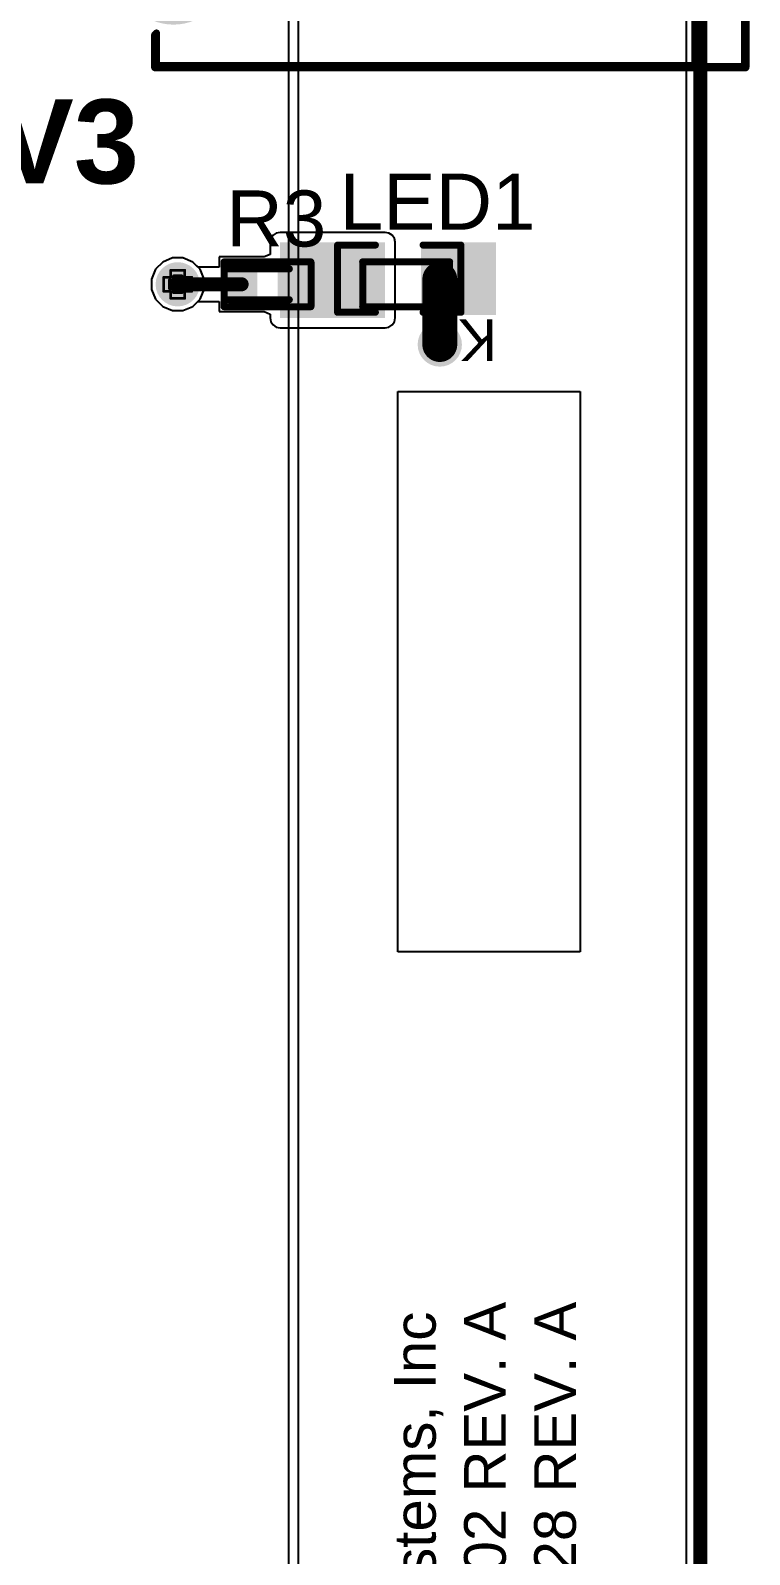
# Model space of a CAD drawing. Header units: inches. Extents: x -0.1 to 17.9, y -0.8 to 4.8.
# Drawn here: x 3.372 to 3.885, y 1.113 to 2.201 of the extents above; entities that cross this region are included whole.
import ezdxf

# ---------------------------------------------------------------- set-up
doc = ezdxf.new("R2010")
doc.units = ezdxf.units.IN
doc.header["$MEASUREMENT"] = 0
for name, color, linetype in [('Board Outline', 216, 'Continuous'), ('Bottom Layer 1', 5, 'Continuous'), ('Bottom Solder', 6, 'Continuous'), ('Drill Drawing', 1, 'Continuous'), ('GND+Signal', 16, 'Continuous'), ('Mechanical 8', 56, 'Continuous'), ('Multi-Layer', 9, 'Continuous'), ('Pad Holes', 156, 'Continuous'), ('PWR+Signal', 76, 'Continuous'), ('Route Tool Path', 56, 'Continuous'), ('Top 3D Body', 56, 'Continuous'), ('Top Layer 1', 1, 'Continuous'), ('Top Overlay', 2, 'Continuous'), ('Top Paste', 8, 'Continuous'), ('Top Solder', 216, 'Continuous'), ('Top Value', 56, 'Continuous'), ('Via Holes', 16, 'Continuous')]:
    doc.layers.add(name, color=color, linetype=linetype)
doc.styles.add('Arial', font='', dxfattribs={"height": 0.2})
doc.styles.add('Arial_Bold', font='', dxfattribs={"height": 0.2})
doc.styles.get('Arial').set_extended_font_data('Arial')
doc.styles.get('Arial_Bold').set_extended_font_data('Arial', bold=True)

# ---------------------------------------------------------------- blocks, each defined once
blk = doc.blocks.new('R___0402_158')
at = {"layer": 'Top Layer 1'}
for points in [[(-0.0275, -0.0125), (-0.0275, 0.0125), (-0.0095, 0.0125), (-0.0095, -0.0125)], [(0.0095, -0.0125), (0.0095, 0.0125), (0.0275, 0.0125), (0.0275, -0.0125)]]:
    blk.add_hatch(color=1, dxfattribs=at).paths.add_polyline_path(points)
at = {"layer": 'Top Paste'}
for points in [[(-0.0275, -0.0125), (-0.0275, 0.0125), (-0.0095, 0.0125), (-0.0095, -0.0125)], [(0.0095, -0.0125), (0.0095, 0.0125), (0.0275, 0.0125), (0.0275, -0.0125)]]:
    blk.add_hatch(color=8, dxfattribs=at).paths.add_polyline_path(points)
at = {"layer": 'Top Solder'}
for points in [[(-0.0297, -0.0147), (-0.0297, 0.0147), (-0.0073, 0.0147), (-0.0073, -0.0147)], [(0.0073, -0.0147), (0.0073, 0.0147), (0.0297, 0.0147), (0.0297, -0.0147)]]:
    blk.add_hatch(color=216, dxfattribs=at).paths.add_polyline_path(points)
at = {"layer": 'Top Overlay'}
for points in [[(-0.031, 0.016, 0.005, 0.005, 0), (-0.031, -0.016, 0.005, 0.005, 0)], [(0.031, 0.016, 0.005, 0.005, 0), (-0.031, 0.016, 0.005, 0.005, 0)], [(0.031, 0.016, 0.005, 0.005, 0), (0.031, -0.016, 0.005, 0.005, 0)], [(0.031, -0.016, 0.005, 0.005, 0), (-0.031, -0.016, 0.005, 0.005, 0)], [(0.032, -0.017, 0.000127, 0.000127, 0), (-0.032, -0.017, 0.000127, 0.000127, 0)]]:
    blk.add_lwpolyline(points, format="xyseb", dxfattribs=at)
for points in [[(-0.0322, 0.016, 0.0025, 0.0025, 1), (-0.0297, 0.016, 0.0025, 0.0025, 1)], [(-0.0322, 0.016, 0.0025, 0.0025, 1), (-0.0297, 0.016, 0.0025, 0.0025, 1)], [(0.0298, 0.016, 0.0025, 0.0025, 1), (0.0323, 0.016, 0.0025, 0.0025, 1)], [(0.0298, 0.016, 0.0025, 0.0025, 1), (0.0323, 0.016, 0.0025, 0.0025, 1)], [(-0.0322, -0.016, 0.0025, 0.0025, 1), (-0.0297, -0.016, 0.0025, 0.0025, 1)], [(-0.0322, -0.016, 0.0025, 0.0025, 1), (-0.0297, -0.016, 0.0025, 0.0025, 1)], [(-0.032, -0.017, 0.0000635, 0.0000635, 1), (-0.032, -0.017, 0.0000635, 0.0000635, 1)], [(0.0298, -0.016, 0.0025, 0.0025, 1), (0.0323, -0.016, 0.0025, 0.0025, 1)], [(0.0298, -0.016, 0.0025, 0.0025, 1), (0.0323, -0.016, 0.0025, 0.0025, 1)], [(0.032, -0.017, 0.0000635, 0.0000635, 1), (0.032, -0.017, 0.0000635, 0.0000635, 1)]]:
    blk.add_lwpolyline(points, format="xyseb", close=True, dxfattribs=at)
blk = doc.blocks.new('LED_0603_172')
at = {"layer": 'Top Layer 1'}
for points in [[(-0.0394, 0.0197), (-0.0197, 0.0197), (-0.0197, -0.0197), (-0.0394, -0.0197)], [(0.0197, 0.0197), (0.0394, 0.0197), (0.0394, -0.0197), (0.0197, -0.0197)]]:
    blk.add_hatch(color=1, dxfattribs=at).paths.add_polyline_path(points)
at = {"layer": 'Top Overlay'}
blk.add_hatch(color=2, dxfattribs=at).paths.add_polyline_path([(0.044, -0.026), (0.069, -0.026), (0.069, 0.026), (0.044, 0.026)])
at = {"layer": 'Top Paste'}
for points in [[(-0.0394, 0.0197), (-0.0197, 0.0197), (-0.0197, -0.0197), (-0.0394, -0.0197)], [(0.0197, 0.0197), (0.0394, 0.0197), (0.0394, -0.0197), (0.0197, -0.0197)]]:
    blk.add_hatch(color=8, dxfattribs=at).paths.add_polyline_path(points)
at = {"layer": 'Top Solder'}
for points in [[(-0.0434, 0.0237), (-0.0157, 0.0237), (-0.0157, -0.0237), (-0.0434, -0.0237)], [(0.0157, 0.0237), (0.0434, 0.0237), (0.0434, -0.0237), (0.0157, -0.0237)]]:
    blk.add_hatch(color=216, dxfattribs=at).paths.add_polyline_path(points)
at = {"layer": 'Top Overlay'}
for points in [[(-0.044, 0.024, 0.005, 0.005, 0), (-0.017, 0.024, 0.005, 0.005, 0)], [(-0.044, -0.024, 0.005, 0.005, 0), (-0.044, 0.024, 0.005, 0.005, 0)], [(0.017, 0.024, 0.005, 0.005, 0), (0.044, 0.024, 0.005, 0.005, 0)], [(0.044, -0.024, 0.005, 0.005, 0), (0.044, 0.024, 0.005, 0.005, 0)], [(-0.044, -0.024, 0.005, 0.005, 0), (-0.017, -0.024, 0.005, 0.005, 0)], [(0.017, -0.024, 0.005, 0.005, 0), (0.044, -0.024, 0.005, 0.005, 0)]]:
    blk.add_lwpolyline(points, format="xyseb", dxfattribs=at)
for points in [[(-0.0452, 0.024, 0.0025, 0.0025, 1), (-0.0427, 0.024, 0.0025, 0.0025, 1)], [(-0.0452, 0.024, 0.0025, 0.0025, 1), (-0.0427, 0.024, 0.0025, 0.0025, 1)], [(-0.0182, 0.024, 0.0025, 0.0025, 1), (-0.0157, 0.024, 0.0025, 0.0025, 1)], [(0.0158, 0.024, 0.0025, 0.0025, 1), (0.0183, 0.024, 0.0025, 0.0025, 1)], [(0.0428, 0.024, 0.0025, 0.0025, 1), (0.0453, 0.024, 0.0025, 0.0025, 1)], [(0.0428, 0.024, 0.0025, 0.0025, 1), (0.0453, 0.024, 0.0025, 0.0025, 1)], [(-0.0452, -0.024, 0.0025, 0.0025, 1), (-0.0427, -0.024, 0.0025, 0.0025, 1)], [(-0.0452, -0.024, 0.0025, 0.0025, 1), (-0.0427, -0.024, 0.0025, 0.0025, 1)], [(-0.0182, -0.024, 0.0025, 0.0025, 1), (-0.0157, -0.024, 0.0025, 0.0025, 1)], [(0.0158, -0.024, 0.0025, 0.0025, 1), (0.0183, -0.024, 0.0025, 0.0025, 1)], [(0.0428, -0.024, 0.0025, 0.0025, 1), (0.0453, -0.024, 0.0025, 0.0025, 1)], [(0.0428, -0.024, 0.0025, 0.0025, 1), (0.0453, -0.024, 0.0025, 0.0025, 1)]]:
    blk.add_lwpolyline(points, format="xyseb", close=True, dxfattribs=at)
blk = doc.blocks.new('1053131306_205')
at = {"layer": 'Bottom Layer 1'}
h = blk.add_hatch(color=5, dxfattribs=at)
edge = h.paths.add_edge_path()
edge.add_arc((-0.2461, 0.1413), 0.0354, 0, 360)
h = blk.add_hatch(color=5, dxfattribs=at)
edge = h.paths.add_edge_path()
edge.add_arc((-0.1476, 0.1413), 0.0354, 0, 360)
h = blk.add_hatch(color=5, dxfattribs=at)
edge = h.paths.add_edge_path()
edge.add_arc((-0.0492, 0.1413), 0.0354, 0, 360)
h = blk.add_hatch(color=5, dxfattribs=at)
edge = h.paths.add_edge_path()
edge.add_arc((0.0492, 0.1413), 0.0354, 0, 360)
h = blk.add_hatch(color=5, dxfattribs=at)
edge = h.paths.add_edge_path()
edge.add_arc((0.1476, 0.1413), 0.0354, 0, 360)
blk.add_hatch(color=5, dxfattribs=at).paths.add_polyline_path([(0.2106, 0.1768), (0.2815, 0.1768), (0.2815, 0.1059), (0.2106, 0.1059)])
at = {"layer": 'Bottom Solder'}
h = blk.add_hatch(color=6, dxfattribs=at)
edge = h.paths.add_edge_path()
edge.add_arc((-0.2461, 0.1413), 0.0384, 0, 360)
h = blk.add_hatch(color=6, dxfattribs=at)
edge = h.paths.add_edge_path()
edge.add_arc((-0.1476, 0.1413), 0.0384, 0, 360)
h = blk.add_hatch(color=6, dxfattribs=at)
edge = h.paths.add_edge_path()
edge.add_arc((-0.0492, 0.1413), 0.0384, 0, 360)
h = blk.add_hatch(color=6, dxfattribs=at)
edge = h.paths.add_edge_path()
edge.add_arc((0.0492, 0.1413), 0.0384, 0, 360)
h = blk.add_hatch(color=6, dxfattribs=at)
edge = h.paths.add_edge_path()
edge.add_arc((0.1476, 0.1413), 0.0384, 0, 360)
blk.add_hatch(color=6, dxfattribs=at).paths.add_polyline_path([(0.2076, 0.1798), (0.2845, 0.1798), (0.2845, 0.1029), (0.2076, 0.1029)])
h = blk.add_hatch(color=6, dxfattribs=at)
edge = h.paths.add_edge_path()
edge.add_arc((-0.2461, -0.1413), 0.003, 0, 360)
h = blk.add_hatch(color=6, dxfattribs=at)
edge = h.paths.add_edge_path()
edge.add_arc((0.2461, -0.1413), 0.003, 0, 360)
at = {"layer": 'GND+Signal'}
h = blk.add_hatch(color=16, dxfattribs=at)
edge = h.paths.add_edge_path()
edge.add_arc((-0.2461, 0.1413), 0.0354, 0, 360)
h = blk.add_hatch(color=16, dxfattribs=at)
edge = h.paths.add_edge_path()
edge.add_arc((-0.1476, 0.1413), 0.0354, 0, 360)
h = blk.add_hatch(color=16, dxfattribs=at)
edge = h.paths.add_edge_path()
edge.add_arc((-0.0492, 0.1413), 0.0354, 0, 360)
h = blk.add_hatch(color=16, dxfattribs=at)
edge = h.paths.add_edge_path()
edge.add_arc((0.0492, 0.1413), 0.0354, 0, 360)
h = blk.add_hatch(color=16, dxfattribs=at)
edge = h.paths.add_edge_path()
edge.add_arc((0.1476, 0.1413), 0.0354, 0, 360)
blk.add_hatch(color=16, dxfattribs=at).paths.add_polyline_path([(0.2106, 0.1768), (0.2815, 0.1768), (0.2815, 0.1059), (0.2106, 0.1059)])
at = {"layer": 'Multi-Layer'}
h = blk.add_hatch(color=9, dxfattribs=at)
edge = h.paths.add_edge_path()
edge.add_arc((-0.2461, 0.1413), 0.0354, 0, 360)
h = blk.add_hatch(color=9, dxfattribs=at)
edge = h.paths.add_edge_path()
edge.add_arc((-0.1476, 0.1413), 0.0354, 0, 360)
h = blk.add_hatch(color=9, dxfattribs=at)
edge = h.paths.add_edge_path()
edge.add_arc((-0.0492, 0.1413), 0.0354, 0, 360)
h = blk.add_hatch(color=9, dxfattribs=at)
edge = h.paths.add_edge_path()
edge.add_arc((0.0492, 0.1413), 0.0354, 0, 360)
h = blk.add_hatch(color=9, dxfattribs=at)
edge = h.paths.add_edge_path()
edge.add_arc((0.1476, 0.1413), 0.0354, 0, 360)
blk.add_hatch(color=9, dxfattribs=at).paths.add_polyline_path([(0.2106, 0.1768), (0.2815, 0.1768), (0.2815, 0.1059), (0.2106, 0.1059)])
at = {"layer": 'Pad Holes'}
h = blk.add_hatch(color=7, dxfattribs=at)
edge = h.paths.add_edge_path()
edge.add_arc((-0.2461, 0.1413), 0.0236, 0, 360)
h = blk.add_hatch(color=7, dxfattribs=at)
edge = h.paths.add_edge_path()
edge.add_arc((-0.1476, 0.1413), 0.0236, 0, 360)
h = blk.add_hatch(color=7, dxfattribs=at)
edge = h.paths.add_edge_path()
edge.add_arc((-0.0492, 0.1413), 0.0236, 0, 360)
h = blk.add_hatch(color=7, dxfattribs=at)
edge = h.paths.add_edge_path()
edge.add_arc((0.0492, 0.1413), 0.0236, 0, 360)
h = blk.add_hatch(color=7, dxfattribs=at)
edge = h.paths.add_edge_path()
edge.add_arc((0.1476, 0.1413), 0.0236, 0, 360)
h = blk.add_hatch(color=7, dxfattribs=at)
edge = h.paths.add_edge_path()
edge.add_arc((0.2461, 0.1413), 0.0236, 0, 360)
h = blk.add_hatch(color=7, dxfattribs=at)
edge = h.paths.add_edge_path()
edge.add_arc((-0.2461, -0.1413), 0.0319, 0, 360)
h = blk.add_hatch(color=7, dxfattribs=at)
edge = h.paths.add_edge_path()
edge.add_arc((0.2431, -0.1413), 0.0315, 90, 270)
edge.add_line((0.2431, -0.1728), (0.249, -0.1728))
edge.add_arc((0.249, -0.1413), 0.0315, 270, 450)
edge.add_line((0.249, -0.1098), (0.2431, -0.1098))
at = {"layer": 'PWR+Signal'}
h = blk.add_hatch(color=76, dxfattribs=at)
edge = h.paths.add_edge_path()
edge.add_arc((-0.2461, 0.1413), 0.0354, 0, 360)
h = blk.add_hatch(color=76, dxfattribs=at)
edge = h.paths.add_edge_path()
edge.add_arc((-0.1476, 0.1413), 0.0354, 0, 360)
h = blk.add_hatch(color=76, dxfattribs=at)
edge = h.paths.add_edge_path()
edge.add_arc((-0.0492, 0.1413), 0.0354, 0, 360)
h = blk.add_hatch(color=76, dxfattribs=at)
edge = h.paths.add_edge_path()
edge.add_arc((0.0492, 0.1413), 0.0354, 0, 360)
h = blk.add_hatch(color=76, dxfattribs=at)
edge = h.paths.add_edge_path()
edge.add_arc((0.1476, 0.1413), 0.0354, 0, 360)
blk.add_hatch(color=76, dxfattribs=at).paths.add_polyline_path([(0.2106, 0.1768), (0.2815, 0.1768), (0.2815, 0.1059), (0.2106, 0.1059)])
at = {"layer": 'Top Layer 1'}
h = blk.add_hatch(color=1, dxfattribs=at)
edge = h.paths.add_edge_path()
edge.add_arc((-0.2461, 0.1413), 0.0354, 0, 360)
h = blk.add_hatch(color=1, dxfattribs=at)
edge = h.paths.add_edge_path()
edge.add_arc((-0.1476, 0.1413), 0.0354, 0, 360)
h = blk.add_hatch(color=1, dxfattribs=at)
edge = h.paths.add_edge_path()
edge.add_arc((-0.0492, 0.1413), 0.0354, 0, 360)
h = blk.add_hatch(color=1, dxfattribs=at)
edge = h.paths.add_edge_path()
edge.add_arc((0.0492, 0.1413), 0.0354, 0, 360)
h = blk.add_hatch(color=1, dxfattribs=at)
edge = h.paths.add_edge_path()
edge.add_arc((0.1476, 0.1413), 0.0354, 0, 360)
blk.add_hatch(color=1, dxfattribs=at).paths.add_polyline_path([(0.2106, 0.1768), (0.2815, 0.1768), (0.2815, 0.1059), (0.2106, 0.1059)])
at = {"layer": 'Top Solder'}
h = blk.add_hatch(color=216, dxfattribs=at)
edge = h.paths.add_edge_path()
edge.add_arc((-0.2461, 0.1413), 0.0384, 0, 360)
h = blk.add_hatch(color=216, dxfattribs=at)
edge = h.paths.add_edge_path()
edge.add_arc((-0.1476, 0.1413), 0.0384, 0, 360)
h = blk.add_hatch(color=216, dxfattribs=at)
edge = h.paths.add_edge_path()
edge.add_arc((-0.0492, 0.1413), 0.0384, 0, 360)
h = blk.add_hatch(color=216, dxfattribs=at)
edge = h.paths.add_edge_path()
edge.add_arc((0.0492, 0.1413), 0.0384, 0, 360)
h = blk.add_hatch(color=216, dxfattribs=at)
edge = h.paths.add_edge_path()
edge.add_arc((0.1476, 0.1413), 0.0384, 0, 360)
blk.add_hatch(color=216, dxfattribs=at).paths.add_polyline_path([(0.2076, 0.1798), (0.2845, 0.1798), (0.2845, 0.1029), (0.2076, 0.1029)])
h = blk.add_hatch(color=216, dxfattribs=at)
edge = h.paths.add_edge_path()
edge.add_arc((-0.2461, -0.1413), 0.003, 0, 360)
h = blk.add_hatch(color=216, dxfattribs=at)
edge = h.paths.add_edge_path()
edge.add_arc((0.2461, -0.1413), 0.003, 0, 360)
at = {"layer": 'Top Overlay'}
for points in [[(0.2952, 0.1729, 0.00787, 0.00787, 0), (0.2902, 0.1679, 0.00787, 0.00787, 0)], [(0.2952, 0.1729, 0.00787, 0.00787, 0), (0.2952, 0.1629, 0.00787, 0.00787, 0)], [(0.2902, 0.1679, 0.00787, 0.00787, 0), (0.2952, 0.1629, 0.00787, 0.00787, 0)], [(-0.3138, 0.1535, 0.005, 0.005, 0), (-0.2905, 0.1535, 0.005, 0.005, 0)], [(-0.3138, 0.1535, 0.005, 0.005, 0), (-0.3138, -0.2307, 0.005, 0.005, 0)], [(-0.2016, 0.1535, 0.005, 0.005, 0), (-0.1921, 0.1535, 0.005, 0.005, 0)], [(-0.1032, 0.1535, 0.005, 0.005, 0), (-0.0936, 0.1535, 0.005, 0.005, 0)], [(-0.0048, 0.1535, 0.005, 0.005, 0), (0.0048, 0.1535, 0.005, 0.005, 0)], [(0.0936, 0.1535, 0.005, 0.005, 0), (0.1032, 0.1535, 0.005, 0.005, 0)], [(0.1921, 0.1535, 0.005, 0.005, 0), (0.2, 0.1535, 0.005, 0.005, 0)], [(0.2921, 0.1535, 0.005, 0.005, 0), (0.3138, 0.1535, 0.005, 0.005, 0)], [(0.3138, 0.1535, 0.005, 0.005, 0), (0.3138, -0.2307, 0.005, 0.005, 0)], [(-0.3138, -0.2307, 0.005, 0.005, 0), (0.3138, -0.2307, 0.005, 0.005, 0)]]:
    blk.add_lwpolyline(points, format="xyseb", dxfattribs=at)
for points in [[(0.2932, 0.1729, 0.00394, 0.00394, 1), (0.2972, 0.1729, 0.00394, 0.00394, 1)], [(0.2932, 0.1729, 0.00394, 0.00394, 1), (0.2972, 0.1729, 0.00394, 0.00394, 1)], [(0.2882, 0.1679, 0.00394, 0.00394, 1), (0.2922, 0.1679, 0.00394, 0.00394, 1)], [(0.2882, 0.1679, 0.00394, 0.00394, 1), (0.2922, 0.1679, 0.00394, 0.00394, 1)], [(0.2932, 0.1629, 0.00394, 0.00394, 1), (0.2972, 0.1629, 0.00394, 0.00394, 1)], [(0.2932, 0.1629, 0.00394, 0.00394, 1), (0.2972, 0.1629, 0.00394, 0.00394, 1)], [(-0.315, 0.1535, 0.0025, 0.0025, 1), (-0.3125, 0.1535, 0.0025, 0.0025, 1)], [(-0.315, 0.1535, 0.0025, 0.0025, 1), (-0.3125, 0.1535, 0.0025, 0.0025, 1)], [(-0.2917, 0.1535, 0.0025, 0.0025, 1), (-0.2892, 0.1535, 0.0025, 0.0025, 1)], [(-0.2029, 0.1535, 0.0025, 0.0025, 1), (-0.2004, 0.1535, 0.0025, 0.0025, 1)], [(-0.1933, 0.1535, 0.0025, 0.0025, 1), (-0.1908, 0.1535, 0.0025, 0.0025, 1)], [(-0.1045, 0.1535, 0.0025, 0.0025, 1), (-0.102, 0.1535, 0.0025, 0.0025, 1)], [(-0.0949, 0.1535, 0.0025, 0.0025, 1), (-0.0924, 0.1535, 0.0025, 0.0025, 1)], [(-0.006, 0.1535, 0.0025, 0.0025, 1), (-0.0035, 0.1535, 0.0025, 0.0025, 1)], [(0.0035, 0.1535, 0.0025, 0.0025, 1), (0.006, 0.1535, 0.0025, 0.0025, 1)], [(0.0924, 0.1535, 0.0025, 0.0025, 1), (0.0949, 0.1535, 0.0025, 0.0025, 1)], [(0.102, 0.1535, 0.0025, 0.0025, 1), (0.1045, 0.1535, 0.0025, 0.0025, 1)], [(0.1908, 0.1535, 0.0025, 0.0025, 1), (0.1933, 0.1535, 0.0025, 0.0025, 1)], [(0.1987, 0.1535, 0.0025, 0.0025, 1), (0.2012, 0.1535, 0.0025, 0.0025, 1)], [(0.2909, 0.1535, 0.0025, 0.0025, 1), (0.2934, 0.1535, 0.0025, 0.0025, 1)], [(0.3125, 0.1535, 0.0025, 0.0025, 1), (0.315, 0.1535, 0.0025, 0.0025, 1)], [(0.3125, 0.1535, 0.0025, 0.0025, 1), (0.315, 0.1535, 0.0025, 0.0025, 1)], [(-0.315, -0.2307, 0.0025, 0.0025, 1), (-0.3125, -0.2307, 0.0025, 0.0025, 1)], [(-0.315, -0.2307, 0.0025, 0.0025, 1), (-0.3125, -0.2307, 0.0025, 0.0025, 1)], [(0.3125, -0.2307, 0.0025, 0.0025, 1), (0.315, -0.2307, 0.0025, 0.0025, 1)], [(0.3125, -0.2307, 0.0025, 0.0025, 1), (0.315, -0.2307, 0.0025, 0.0025, 1)]]:
    blk.add_lwpolyline(points, format="xyseb", close=True, dxfattribs=at)
at = {"layer": 'Top Overlay', "style": 'Arial'}
blk.add_text('PCB Edge', height=0.04, dxfattribs=at).set_placement((-0.1429, -0.2073))

msp = doc.modelspace()

# ---------------------------------------------------------------- hatches: boundary and pattern name
at = {"layer": 'Bottom Layer 1'}
h = msp.add_hatch(color=5, dxfattribs=at)
edge = h.paths.add_edge_path()
edge.add_arc((3.477, 2.02), 0.0118, 0, 360)
h = msp.add_hatch(color=5, dxfattribs=at)
edge = h.paths.add_edge_path()
edge.add_arc((3.664, 1.977), 0.0118, 0, 360)
at = {"layer": 'Bottom Solder'}
h = msp.add_hatch(color=6, dxfattribs=at)
edge = h.paths.add_edge_path()
edge.add_arc((3.477, 2.02), 0.0158, 0, 360)
h = msp.add_hatch(color=6, dxfattribs=at)
edge = h.paths.add_edge_path()
edge.add_arc((3.664, 1.977), 0.0158, 0, 360)
at = {"layer": 'GND+Signal'}
h = msp.add_hatch(color=16, dxfattribs=at)
edge = h.paths.add_edge_path()
edge.add_arc((3.477, 2.02), 0.0118, 0, 360)
h = msp.add_hatch(color=16, dxfattribs=at)
edge = h.paths.add_edge_path()
edge.add_arc((3.664, 1.977), 0.0118, 0, 360)
at = {"layer": 'Pad Holes'}
h = msp.add_hatch(color=7, dxfattribs=at)
edge = h.paths.add_edge_path()
edge.add_arc((3.461, 2.198), 0.0015, 0, 360)
h = msp.add_hatch(color=7, dxfattribs=at)
edge = h.paths.add_edge_path()
edge.add_arc((3.461, 2.175), 0.0015, 0, 360)
h = msp.add_hatch(color=7, dxfattribs=at)
edge = h.paths.add_edge_path()
edge.add_arc((3.461, 2.175), 0.0015, 0, 360)
h = msp.add_hatch(color=7, dxfattribs=at)
edge = h.paths.add_edge_path()
edge.add_arc((3.882, 2.175), 0.0015, 0, 360)
h = msp.add_hatch(color=7, dxfattribs=at)
edge = h.paths.add_edge_path()
edge.add_arc((3.882, 2.175), 0.0015, 0, 360)
h = msp.add_hatch(color=7, dxfattribs=at)
edge = h.paths.add_edge_path()
edge.add_arc((3.609, 2.036), 0.00125, 0, 360)
h = msp.add_hatch(color=7, dxfattribs=at)
edge = h.paths.add_edge_path()
edge.add_arc((3.609, 2.036), 0.00125, 0, 360)
h = msp.add_hatch(color=7, dxfattribs=at)
edge = h.paths.add_edge_path()
edge.add_arc((3.671, 2.036), 0.00125, 0, 360)
h = msp.add_hatch(color=7, dxfattribs=at)
edge = h.paths.add_edge_path()
edge.add_arc((3.671, 2.036), 0.00125, 0, 360)
h = msp.add_hatch(color=7, dxfattribs=at)
edge = h.paths.add_edge_path()
edge.add_arc((3.5133, 2.031), 0.00125, 0, 360)
h = msp.add_hatch(color=7, dxfattribs=at)
edge = h.paths.add_edge_path()
edge.add_arc((3.5566, 2.031), 0.00125, 0, 360)
h = msp.add_hatch(color=7, dxfattribs=at)
edge = h.paths.add_edge_path()
edge.add_arc((3.5133, 2.009), 0.00125, 0, 360)
h = msp.add_hatch(color=7, dxfattribs=at)
edge = h.paths.add_edge_path()
edge.add_arc((3.5566, 2.009), 0.00125, 0, 360)
h = msp.add_hatch(color=7, dxfattribs=at)
edge = h.paths.add_edge_path()
edge.add_arc((3.609, 2.004), 0.00125, 0, 360)
h = msp.add_hatch(color=7, dxfattribs=at)
edge = h.paths.add_edge_path()
edge.add_arc((3.609, 2.004), 0.00125, 0, 360)
h = msp.add_hatch(color=7, dxfattribs=at)
edge = h.paths.add_edge_path()
edge.add_arc((3.671, 2.004), 0.00125, 0, 360)
h = msp.add_hatch(color=7, dxfattribs=at)
edge = h.paths.add_edge_path()
edge.add_arc((3.671, 2.004), 0.00125, 0, 360)
at = {"layer": 'PWR+Signal'}
h = msp.add_hatch(color=76, dxfattribs=at)
edge = h.paths.add_edge_path()
edge.add_arc((3.477, 2.02), 0.0118, 0, 360)
h = msp.add_hatch(color=76, dxfattribs=at)
edge = h.paths.add_edge_path()
edge.add_arc((3.664, 1.977), 0.0118, 0, 360)
at = {"layer": 'Top 3D Body'}
h = msp.add_hatch(color=56, dxfattribs=at)
edge = h.paths.add_edge_path()
edge.add_arc((3.461, 2.198), 0.0015, 0, 360)
h = msp.add_hatch(color=56, dxfattribs=at)
edge = h.paths.add_edge_path()
edge.add_arc((3.461, 2.175), 0.0015, 0, 360)
h = msp.add_hatch(color=56, dxfattribs=at)
edge = h.paths.add_edge_path()
edge.add_arc((3.461, 2.175), 0.0015, 0, 360)
h = msp.add_hatch(color=56, dxfattribs=at)
edge = h.paths.add_edge_path()
edge.add_arc((3.882, 2.175), 0.0015, 0, 360)
h = msp.add_hatch(color=56, dxfattribs=at)
edge = h.paths.add_edge_path()
edge.add_arc((3.882, 2.175), 0.0015, 0, 360)
h = msp.add_hatch(color=56, dxfattribs=at)
edge = h.paths.add_edge_path()
edge.add_arc((3.609, 2.036), 0.00125, 0, 360)
h = msp.add_hatch(color=56, dxfattribs=at)
edge = h.paths.add_edge_path()
edge.add_arc((3.609, 2.036), 0.00125, 0, 360)
h = msp.add_hatch(color=56, dxfattribs=at)
edge = h.paths.add_edge_path()
edge.add_arc((3.671, 2.036), 0.00125, 0, 360)
h = msp.add_hatch(color=56, dxfattribs=at)
edge = h.paths.add_edge_path()
edge.add_arc((3.671, 2.036), 0.00125, 0, 360)
h = msp.add_hatch(color=56, dxfattribs=at)
edge = h.paths.add_edge_path()
edge.add_arc((3.5133, 2.031), 0.00125, 0, 360)
h = msp.add_hatch(color=56, dxfattribs=at)
edge = h.paths.add_edge_path()
edge.add_arc((3.5566, 2.031), 0.00125, 0, 360)
h = msp.add_hatch(color=56, dxfattribs=at)
edge = h.paths.add_edge_path()
edge.add_arc((3.5133, 2.009), 0.00125, 0, 360)
h = msp.add_hatch(color=56, dxfattribs=at)
edge = h.paths.add_edge_path()
edge.add_arc((3.5566, 2.009), 0.00125, 0, 360)
h = msp.add_hatch(color=56, dxfattribs=at)
edge = h.paths.add_edge_path()
edge.add_arc((3.609, 2.004), 0.00125, 0, 360)
h = msp.add_hatch(color=56, dxfattribs=at)
edge = h.paths.add_edge_path()
edge.add_arc((3.609, 2.004), 0.00125, 0, 360)
h = msp.add_hatch(color=56, dxfattribs=at)
edge = h.paths.add_edge_path()
edge.add_arc((3.671, 2.004), 0.00125, 0, 360)
h = msp.add_hatch(color=56, dxfattribs=at)
edge = h.paths.add_edge_path()
edge.add_arc((3.671, 2.004), 0.00125, 0, 360)
at = {"layer": 'Top Layer 1'}
msp.add_hatch(color=1, dxfattribs=at).paths.add_polyline_path([(3.55, 1.996), (3.625, 1.996), (3.625, 2.05), (3.55, 2.05)])
h = msp.add_hatch(color=1, dxfattribs=at)
edge = h.paths.add_edge_path()
edge.add_arc((3.477, 2.02), 0.0118, 0, 360)
h = msp.add_hatch(color=1, dxfattribs=at)
edge = h.paths.add_edge_path()
edge.add_arc((3.664, 1.977), 0.0118, 0, 360)
at = {"layer": 'Top Solder'}
h = msp.add_hatch(color=216, dxfattribs=at)
edge = h.paths.add_edge_path()
edge.add_arc((3.664, 1.977), 0.0158, 0, 360)
at = {"layer": 'Via Holes'}
h = msp.add_hatch(color=7, dxfattribs=at)
edge = h.paths.add_edge_path()
edge.add_arc((3.477, 2.02), 0.00591, 0, 360)
h = msp.add_hatch(color=7, dxfattribs=at)
edge = h.paths.add_edge_path()
edge.add_arc((3.664, 1.977), 0.00591, 0, 360)

# ---------------------------------------------------------------- linework, layer by layer
at = {"layer": 'Board Outline'}
msp.add_lwpolyline([(3.85, 0, 0.01, 0.01, 0), (3.85, 4.15, 0.01, 0.01, 0)], format="xyseb", dxfattribs=at)
at = {"layer": 'Bottom Layer 1'}
for p, q in [((3.8398, 4.1398), (3.8398, 0.0102)), ((3.4663, 2.0359), (3.4611, 2.0307)), ((3.4733, 2.0388), (3.4663, 2.0359)), ((3.4807, 2.0388), (3.4733, 2.0388)), ((3.4877, 2.0359), (3.4807, 2.0388)), ((3.4929, 2.0307), (3.4877, 2.0359)), ((3.4611, 2.0307), (3.4582, 2.0237)), ((3.4958, 2.0237), (3.4929, 2.0307)), ((3.4582, 2.0237), (3.4582, 2.0163)), ((3.4582, 2.0163), (3.4611, 2.0093)), ((3.4929, 2.0093), (3.4958, 2.0163)), ((3.4958, 2.0163), (3.4958, 2.0237)), ((3.4611, 2.0093), (3.4663, 2.0041)), ((3.4663, 2.0041), (3.4733, 2.0012)), ((3.4807, 2.0012), (3.4877, 2.0041)), ((3.4877, 2.0041), (3.4929, 2.0093)), ((3.4733, 2.0012), (3.4807, 2.0012))]:
    msp.add_line(p, q, dxfattribs=at)
at = {"layer": 'Drill Drawing'}
for points in [[(3.467, 2.015, 0.002, 0.002, 0), (3.467, 2.025, 0.002, 0.002, 0)], [(3.467, 2.025, 0.002, 0.002, 0), (3.472, 2.025, 0.002, 0.002, 0)], [(3.471, 2.017, 0.002, 0.002, 0), (3.471, 2.023, 0.002, 0.002, 0)], [(3.471, 2.023, 0.002, 0.002, 0), (3.474, 2.023, 0.002, 0.002, 0)], [(3.472, 2.025, 0.002, 0.002, 0), (3.472, 2.03, 0.002, 0.002, 0)], [(3.472, 2.03, 0.002, 0.002, 0), (3.482, 2.03, 0.002, 0.002, 0)], [(3.474, 2.023, 0.002, 0.002, 0), (3.474, 2.026, 0.002, 0.002, 0)], [(3.474, 2.026, 0.002, 0.002, 0), (3.48, 2.026, 0.002, 0.002, 0)], [(3.48, 2.023, 0.002, 0.002, 0), (3.48, 2.026, 0.002, 0.002, 0)], [(3.48, 2.023, 0.002, 0.002, 0), (3.483, 2.023, 0.002, 0.002, 0)], [(3.482, 2.025, 0.002, 0.002, 0), (3.482, 2.03, 0.002, 0.002, 0)], [(3.482, 2.025, 0.002, 0.002, 0), (3.487, 2.025, 0.002, 0.002, 0)], [(3.483, 2.017, 0.002, 0.002, 0), (3.483, 2.023, 0.002, 0.002, 0)], [(3.487, 2.015, 0.002, 0.002, 0), (3.487, 2.025, 0.002, 0.002, 0)], [(3.467, 2.015, 0.002, 0.002, 0), (3.472, 2.015, 0.002, 0.002, 0)], [(3.471, 2.017, 0.002, 0.002, 0), (3.474, 2.017, 0.002, 0.002, 0)], [(3.472, 2.01, 0.002, 0.002, 0), (3.472, 2.015, 0.002, 0.002, 0)], [(3.474, 2.014, 0.002, 0.002, 0), (3.474, 2.017, 0.002, 0.002, 0)], [(3.474, 2.014, 0.002, 0.002, 0), (3.48, 2.014, 0.002, 0.002, 0)], [(3.48, 2.017, 0.002, 0.002, 0), (3.483, 2.017, 0.002, 0.002, 0)], [(3.48, 2.014, 0.002, 0.002, 0), (3.48, 2.017, 0.002, 0.002, 0)], [(3.482, 2.015, 0.002, 0.002, 0), (3.487, 2.015, 0.002, 0.002, 0)], [(3.482, 2.01, 0.002, 0.002, 0), (3.482, 2.015, 0.002, 0.002, 0)], [(3.472, 2.01, 0.002, 0.002, 0), (3.482, 2.01, 0.002, 0.002, 0)], [(3.654, 1.972, 0.002, 0.002, 0), (3.654, 1.982, 0.002, 0.002, 0)], [(3.654, 1.982, 0.002, 0.002, 0), (3.659, 1.982, 0.002, 0.002, 0)], [(3.658, 1.974, 0.002, 0.002, 0), (3.658, 1.98, 0.002, 0.002, 0)], [(3.658, 1.98, 0.002, 0.002, 0), (3.661, 1.98, 0.002, 0.002, 0)], [(3.659, 1.982, 0.002, 0.002, 0), (3.659, 1.987, 0.002, 0.002, 0)], [(3.659, 1.987, 0.002, 0.002, 0), (3.669, 1.987, 0.002, 0.002, 0)], [(3.661, 1.98, 0.002, 0.002, 0), (3.661, 1.983, 0.002, 0.002, 0)], [(3.661, 1.983, 0.002, 0.002, 0), (3.667, 1.983, 0.002, 0.002, 0)], [(3.667, 1.98, 0.002, 0.002, 0), (3.667, 1.983, 0.002, 0.002, 0)], [(3.667, 1.98, 0.002, 0.002, 0), (3.67, 1.98, 0.002, 0.002, 0)], [(3.669, 1.982, 0.002, 0.002, 0), (3.669, 1.987, 0.002, 0.002, 0)], [(3.669, 1.982, 0.002, 0.002, 0), (3.674, 1.982, 0.002, 0.002, 0)], [(3.67, 1.974, 0.002, 0.002, 0), (3.67, 1.98, 0.002, 0.002, 0)], [(3.674, 1.972, 0.002, 0.002, 0), (3.674, 1.982, 0.002, 0.002, 0)], [(3.654, 1.972, 0.002, 0.002, 0), (3.659, 1.972, 0.002, 0.002, 0)], [(3.658, 1.974, 0.002, 0.002, 0), (3.661, 1.974, 0.002, 0.002, 0)], [(3.659, 1.967, 0.002, 0.002, 0), (3.659, 1.972, 0.002, 0.002, 0)], [(3.661, 1.971, 0.002, 0.002, 0), (3.661, 1.974, 0.002, 0.002, 0)], [(3.661, 1.971, 0.002, 0.002, 0), (3.667, 1.971, 0.002, 0.002, 0)], [(3.667, 1.974, 0.002, 0.002, 0), (3.67, 1.974, 0.002, 0.002, 0)], [(3.667, 1.971, 0.002, 0.002, 0), (3.667, 1.974, 0.002, 0.002, 0)], [(3.669, 1.972, 0.002, 0.002, 0), (3.674, 1.972, 0.002, 0.002, 0)], [(3.669, 1.967, 0.002, 0.002, 0), (3.669, 1.972, 0.002, 0.002, 0)], [(3.659, 1.967, 0.002, 0.002, 0), (3.669, 1.967, 0.002, 0.002, 0)]]:
    msp.add_lwpolyline(points, format="xyseb", dxfattribs=at)
for points in [[(3.4665, 2.025, 0.001, 0.001, 1), (3.4675, 2.025, 0.001, 0.001, 1)], [(3.4665, 2.025, 0.001, 0.001, 1), (3.4675, 2.025, 0.001, 0.001, 1)], [(3.4705, 2.023, 0.001, 0.001, 1), (3.4715, 2.023, 0.001, 0.001, 1)], [(3.4705, 2.023, 0.001, 0.001, 1), (3.4715, 2.023, 0.001, 0.001, 1)], [(3.4715, 2.03, 0.001, 0.001, 1), (3.4725, 2.03, 0.001, 0.001, 1)], [(3.4715, 2.03, 0.001, 0.001, 1), (3.4725, 2.03, 0.001, 0.001, 1)], [(3.4715, 2.025, 0.001, 0.001, 1), (3.4725, 2.025, 0.001, 0.001, 1)], [(3.4715, 2.025, 0.001, 0.001, 1), (3.4725, 2.025, 0.001, 0.001, 1)], [(3.4735, 2.026, 0.001, 0.001, 1), (3.4745, 2.026, 0.001, 0.001, 1)], [(3.4735, 2.026, 0.001, 0.001, 1), (3.4745, 2.026, 0.001, 0.001, 1)], [(3.4735, 2.023, 0.001, 0.001, 1), (3.4745, 2.023, 0.001, 0.001, 1)], [(3.4735, 2.023, 0.001, 0.001, 1), (3.4745, 2.023, 0.001, 0.001, 1)], [(3.4795, 2.026, 0.001, 0.001, 1), (3.4805, 2.026, 0.001, 0.001, 1)], [(3.4795, 2.026, 0.001, 0.001, 1), (3.4805, 2.026, 0.001, 0.001, 1)], [(3.4795, 2.023, 0.001, 0.001, 1), (3.4805, 2.023, 0.001, 0.001, 1)], [(3.4795, 2.023, 0.001, 0.001, 1), (3.4805, 2.023, 0.001, 0.001, 1)], [(3.4815, 2.03, 0.001, 0.001, 1), (3.4825, 2.03, 0.001, 0.001, 1)], [(3.4815, 2.03, 0.001, 0.001, 1), (3.4825, 2.03, 0.001, 0.001, 1)], [(3.4815, 2.025, 0.001, 0.001, 1), (3.4825, 2.025, 0.001, 0.001, 1)], [(3.4815, 2.025, 0.001, 0.001, 1), (3.4825, 2.025, 0.001, 0.001, 1)], [(3.4825, 2.023, 0.001, 0.001, 1), (3.4835, 2.023, 0.001, 0.001, 1)], [(3.4825, 2.023, 0.001, 0.001, 1), (3.4835, 2.023, 0.001, 0.001, 1)], [(3.4865, 2.025, 0.001, 0.001, 1), (3.4875, 2.025, 0.001, 0.001, 1)], [(3.4865, 2.025, 0.001, 0.001, 1), (3.4875, 2.025, 0.001, 0.001, 1)], [(3.4665, 2.015, 0.001, 0.001, 1), (3.4675, 2.015, 0.001, 0.001, 1)], [(3.4665, 2.015, 0.001, 0.001, 1), (3.4675, 2.015, 0.001, 0.001, 1)], [(3.4705, 2.017, 0.001, 0.001, 1), (3.4715, 2.017, 0.001, 0.001, 1)], [(3.4705, 2.017, 0.001, 0.001, 1), (3.4715, 2.017, 0.001, 0.001, 1)], [(3.4715, 2.015, 0.001, 0.001, 1), (3.4725, 2.015, 0.001, 0.001, 1)], [(3.4715, 2.015, 0.001, 0.001, 1), (3.4725, 2.015, 0.001, 0.001, 1)], [(3.4735, 2.017, 0.001, 0.001, 1), (3.4745, 2.017, 0.001, 0.001, 1)], [(3.4735, 2.017, 0.001, 0.001, 1), (3.4745, 2.017, 0.001, 0.001, 1)], [(3.4735, 2.014, 0.001, 0.001, 1), (3.4745, 2.014, 0.001, 0.001, 1)], [(3.4735, 2.014, 0.001, 0.001, 1), (3.4745, 2.014, 0.001, 0.001, 1)], [(3.4795, 2.017, 0.001, 0.001, 1), (3.4805, 2.017, 0.001, 0.001, 1)], [(3.4795, 2.017, 0.001, 0.001, 1), (3.4805, 2.017, 0.001, 0.001, 1)], [(3.4795, 2.014, 0.001, 0.001, 1), (3.4805, 2.014, 0.001, 0.001, 1)], [(3.4795, 2.014, 0.001, 0.001, 1), (3.4805, 2.014, 0.001, 0.001, 1)], [(3.4815, 2.015, 0.001, 0.001, 1), (3.4825, 2.015, 0.001, 0.001, 1)], [(3.4815, 2.015, 0.001, 0.001, 1), (3.4825, 2.015, 0.001, 0.001, 1)], [(3.4825, 2.017, 0.001, 0.001, 1), (3.4835, 2.017, 0.001, 0.001, 1)], [(3.4825, 2.017, 0.001, 0.001, 1), (3.4835, 2.017, 0.001, 0.001, 1)], [(3.4865, 2.015, 0.001, 0.001, 1), (3.4875, 2.015, 0.001, 0.001, 1)], [(3.4865, 2.015, 0.001, 0.001, 1), (3.4875, 2.015, 0.001, 0.001, 1)], [(3.4715, 2.01, 0.001, 0.001, 1), (3.4725, 2.01, 0.001, 0.001, 1)], [(3.4715, 2.01, 0.001, 0.001, 1), (3.4725, 2.01, 0.001, 0.001, 1)], [(3.4815, 2.01, 0.001, 0.001, 1), (3.4825, 2.01, 0.001, 0.001, 1)], [(3.4815, 2.01, 0.001, 0.001, 1), (3.4825, 2.01, 0.001, 0.001, 1)], [(3.6535, 1.982, 0.001, 0.001, 1), (3.6545, 1.982, 0.001, 0.001, 1)], [(3.6535, 1.982, 0.001, 0.001, 1), (3.6545, 1.982, 0.001, 0.001, 1)], [(3.6575, 1.98, 0.001, 0.001, 1), (3.6585, 1.98, 0.001, 0.001, 1)], [(3.6575, 1.98, 0.001, 0.001, 1), (3.6585, 1.98, 0.001, 0.001, 1)], [(3.6585, 1.987, 0.001, 0.001, 1), (3.6595, 1.987, 0.001, 0.001, 1)], [(3.6585, 1.987, 0.001, 0.001, 1), (3.6595, 1.987, 0.001, 0.001, 1)], [(3.6585, 1.982, 0.001, 0.001, 1), (3.6595, 1.982, 0.001, 0.001, 1)], [(3.6585, 1.982, 0.001, 0.001, 1), (3.6595, 1.982, 0.001, 0.001, 1)], [(3.6605, 1.983, 0.001, 0.001, 1), (3.6615, 1.983, 0.001, 0.001, 1)], [(3.6605, 1.983, 0.001, 0.001, 1), (3.6615, 1.983, 0.001, 0.001, 1)], [(3.6605, 1.98, 0.001, 0.001, 1), (3.6615, 1.98, 0.001, 0.001, 1)], [(3.6605, 1.98, 0.001, 0.001, 1), (3.6615, 1.98, 0.001, 0.001, 1)], [(3.6665, 1.983, 0.001, 0.001, 1), (3.6675, 1.983, 0.001, 0.001, 1)], [(3.6665, 1.983, 0.001, 0.001, 1), (3.6675, 1.983, 0.001, 0.001, 1)], [(3.6665, 1.98, 0.001, 0.001, 1), (3.6675, 1.98, 0.001, 0.001, 1)], [(3.6665, 1.98, 0.001, 0.001, 1), (3.6675, 1.98, 0.001, 0.001, 1)], [(3.6685, 1.987, 0.001, 0.001, 1), (3.6695, 1.987, 0.001, 0.001, 1)], [(3.6685, 1.987, 0.001, 0.001, 1), (3.6695, 1.987, 0.001, 0.001, 1)], [(3.6685, 1.982, 0.001, 0.001, 1), (3.6695, 1.982, 0.001, 0.001, 1)], [(3.6685, 1.982, 0.001, 0.001, 1), (3.6695, 1.982, 0.001, 0.001, 1)], [(3.6695, 1.98, 0.001, 0.001, 1), (3.6705, 1.98, 0.001, 0.001, 1)], [(3.6695, 1.98, 0.001, 0.001, 1), (3.6705, 1.98, 0.001, 0.001, 1)], [(3.6735, 1.982, 0.001, 0.001, 1), (3.6745, 1.982, 0.001, 0.001, 1)], [(3.6735, 1.982, 0.001, 0.001, 1), (3.6745, 1.982, 0.001, 0.001, 1)], [(3.6535, 1.972, 0.001, 0.001, 1), (3.6545, 1.972, 0.001, 0.001, 1)], [(3.6535, 1.972, 0.001, 0.001, 1), (3.6545, 1.972, 0.001, 0.001, 1)], [(3.6575, 1.974, 0.001, 0.001, 1), (3.6585, 1.974, 0.001, 0.001, 1)], [(3.6575, 1.974, 0.001, 0.001, 1), (3.6585, 1.974, 0.001, 0.001, 1)], [(3.6585, 1.972, 0.001, 0.001, 1), (3.6595, 1.972, 0.001, 0.001, 1)], [(3.6585, 1.972, 0.001, 0.001, 1), (3.6595, 1.972, 0.001, 0.001, 1)], [(3.6605, 1.974, 0.001, 0.001, 1), (3.6615, 1.974, 0.001, 0.001, 1)], [(3.6605, 1.974, 0.001, 0.001, 1), (3.6615, 1.974, 0.001, 0.001, 1)], [(3.6605, 1.971, 0.001, 0.001, 1), (3.6615, 1.971, 0.001, 0.001, 1)], [(3.6605, 1.971, 0.001, 0.001, 1), (3.6615, 1.971, 0.001, 0.001, 1)], [(3.6665, 1.974, 0.001, 0.001, 1), (3.6675, 1.974, 0.001, 0.001, 1)], [(3.6665, 1.974, 0.001, 0.001, 1), (3.6675, 1.974, 0.001, 0.001, 1)], [(3.6665, 1.971, 0.001, 0.001, 1), (3.6675, 1.971, 0.001, 0.001, 1)], [(3.6665, 1.971, 0.001, 0.001, 1), (3.6675, 1.971, 0.001, 0.001, 1)], [(3.6685, 1.972, 0.001, 0.001, 1), (3.6695, 1.972, 0.001, 0.001, 1)], [(3.6685, 1.972, 0.001, 0.001, 1), (3.6695, 1.972, 0.001, 0.001, 1)], [(3.6695, 1.974, 0.001, 0.001, 1), (3.6705, 1.974, 0.001, 0.001, 1)], [(3.6695, 1.974, 0.001, 0.001, 1), (3.6705, 1.974, 0.001, 0.001, 1)], [(3.6735, 1.972, 0.001, 0.001, 1), (3.6745, 1.972, 0.001, 0.001, 1)], [(3.6735, 1.972, 0.001, 0.001, 1), (3.6745, 1.972, 0.001, 0.001, 1)], [(3.6585, 1.967, 0.001, 0.001, 1), (3.6595, 1.967, 0.001, 0.001, 1)], [(3.6585, 1.967, 0.001, 0.001, 1), (3.6595, 1.967, 0.001, 0.001, 1)], [(3.6685, 1.967, 0.001, 0.001, 1), (3.6695, 1.967, 0.001, 0.001, 1)], [(3.6685, 1.967, 0.001, 0.001, 1), (3.6695, 1.967, 0.001, 0.001, 1)]]:
    msp.add_lwpolyline(points, format="xyseb", close=True, dxfattribs=at)
at = {"layer": 'GND+Signal'}
for p, q in [((3.8398, 4.1398), (3.8398, 0.0102)), ((3.4663, 2.0359), (3.4611, 2.0307)), ((3.4733, 2.0388), (3.4663, 2.0359)), ((3.4807, 2.0388), (3.4733, 2.0388)), ((3.4877, 2.0359), (3.4807, 2.0388)), ((3.4929, 2.0307), (3.4877, 2.0359)), ((3.4611, 2.0307), (3.4582, 2.0237)), ((3.4958, 2.0237), (3.4929, 2.0307)), ((3.4582, 2.0237), (3.4582, 2.0163)), ((3.4582, 2.0163), (3.4611, 2.0093)), ((3.4929, 2.0093), (3.4958, 2.0163)), ((3.4958, 2.0163), (3.4958, 2.0237)), ((3.4611, 2.0093), (3.4663, 2.0041)), ((3.4663, 2.0041), (3.4733, 2.0012)), ((3.4807, 2.0012), (3.4877, 2.0041)), ((3.4877, 2.0041), (3.4929, 2.0093)), ((3.4733, 2.0012), (3.4807, 2.0012))]:
    msp.add_line(p, q, dxfattribs=at)
at = {"layer": 'Mechanical 8'}
msp.add_lwpolyline([(3.85, 0, 0.01, 0.01, 0), (3.85, 2.085, 0.01, 0.01, 0)], format="xyseb", dxfattribs=at)
msp.add_lwpolyline([(3.8475, 2.085, 0.005, 0.005, 1), (3.8525, 2.085, 0.005, 0.005, 1)], format="xyseb", close=True, dxfattribs=at)
at = {"layer": 'PWR+Signal'}
for p, q in [((3.8398, 4.1398), (3.8398, 0.0102)), ((3.556, 3.1522), (3.556, 0.676)), ((3.5631, 0.676), (3.5631, 3.1522))]:
    msp.add_line(p, q, dxfattribs=at)
at = {"layer": 'Route Tool Path'}
msp.add_lwpolyline([(3.85, 0, 0.0005, 0.0005, 0), (3.85, 4.15, 0.0005, 0.0005, 0)], format="xyseb", dxfattribs=at)
at = {"layer": 'Top 3D Body'}
for points in [[(3.882, 2.175, 0.006, 0.006, 0), (3.882, 2.803, 0.006, 0.006, 0)], [(3.461, 2.175, 0.006, 0.006, 0), (3.461, 2.198, 0.006, 0.006, 0)], [(3.461, 2.175, 0.006, 0.006, 0), (3.882, 2.175, 0.006, 0.006, 0)], [(3.609, 2.036, 0.005, 0.005, 0), (3.671, 2.036, 0.005, 0.005, 0)], [(3.609, 2.004, 0.005, 0.005, 0), (3.609, 2.036, 0.005, 0.005, 0)], [(3.671, 2.004, 0.005, 0.005, 0), (3.671, 2.036, 0.005, 0.005, 0)], [(3.5133, 2.031, 0.005, 0.005, 0), (3.5566, 2.031, 0.005, 0.005, 0)], [(3.5133, 2.009, 0.005, 0.005, 0), (3.5566, 2.009, 0.005, 0.005, 0)], [(3.609, 2.004, 0.005, 0.005, 0), (3.671, 2.004, 0.005, 0.005, 0)]]:
    msp.add_lwpolyline(points, format="xyseb", dxfattribs=at)
for points in [[(3.4595, 2.198, 0.003, 0.003, 1), (3.4625, 2.198, 0.003, 0.003, 1)], [(3.4595, 2.175, 0.003, 0.003, 1), (3.4625, 2.175, 0.003, 0.003, 1)], [(3.4595, 2.175, 0.003, 0.003, 1), (3.4625, 2.175, 0.003, 0.003, 1)], [(3.8805, 2.175, 0.003, 0.003, 1), (3.8835, 2.175, 0.003, 0.003, 1)], [(3.8805, 2.175, 0.003, 0.003, 1), (3.8835, 2.175, 0.003, 0.003, 1)], [(3.6077, 2.036, 0.0025, 0.0025, 1), (3.6103, 2.036, 0.0025, 0.0025, 1)], [(3.6077, 2.036, 0.0025, 0.0025, 1), (3.6103, 2.036, 0.0025, 0.0025, 1)], [(3.6698, 2.036, 0.0025, 0.0025, 1), (3.6723, 2.036, 0.0025, 0.0025, 1)], [(3.6698, 2.036, 0.0025, 0.0025, 1), (3.6723, 2.036, 0.0025, 0.0025, 1)], [(3.5121, 2.031, 0.0025, 0.0025, 1), (3.5146, 2.031, 0.0025, 0.0025, 1)], [(3.5554, 2.031, 0.0025, 0.0025, 1), (3.5579, 2.031, 0.0025, 0.0025, 1)], [(3.5121, 2.009, 0.0025, 0.0025, 1), (3.5146, 2.009, 0.0025, 0.0025, 1)], [(3.5554, 2.009, 0.0025, 0.0025, 1), (3.5579, 2.009, 0.0025, 0.0025, 1)], [(3.6077, 2.004, 0.0025, 0.0025, 1), (3.6103, 2.004, 0.0025, 0.0025, 1)], [(3.6077, 2.004, 0.0025, 0.0025, 1), (3.6103, 2.004, 0.0025, 0.0025, 1)], [(3.6698, 2.004, 0.0025, 0.0025, 1), (3.6723, 2.004, 0.0025, 0.0025, 1)], [(3.6698, 2.004, 0.0025, 0.0025, 1), (3.6723, 2.004, 0.0025, 0.0025, 1)]]:
    msp.add_lwpolyline(points, format="xyseb", close=True, dxfattribs=at)
at = {"layer": 'Top Layer 1'}
for p, q in [((3.8398, 4.1398), (3.8398, 0.0102)), ((3.5473, 2.0566), (3.545, 2.055)), ((3.55, 2.0571), (3.5473, 2.0566)), ((3.625, 2.0571), (3.55, 2.0571)), ((3.6277, 2.0566), (3.625, 2.0571)), ((3.63, 2.055), (3.6277, 2.0566)), ((3.5434, 2.0527), (3.5429, 2.05)), ((3.5429, 2.05), (3.5429, 2.0413)), ((3.545, 2.055), (3.5434, 2.0527)), ((3.6316, 2.0527), (3.63, 2.055)), ((3.6321, 2.05), (3.6316, 2.0527)), ((3.6321, 1.996), (3.6321, 2.05)), ((3.4663, 2.0359), (3.4611, 2.0307)), ((3.4733, 2.0388), (3.4663, 2.0359)), ((3.4807, 2.0388), (3.4733, 2.0388)), ((3.4877, 2.0359), (3.4807, 2.0388)), ((3.4914, 2.0322), (3.4877, 2.0359)), ((3.5379, 2.0395), (3.5066, 2.0395)), ((3.5066, 2.0395), (3.5066, 2.0322)), ((3.5386, 2.0395), (3.5379, 2.0395)), ((3.5429, 2.0413), (3.5386, 2.0395)), ((3.4611, 2.0307), (3.4582, 2.0237)), ((3.5066, 2.0322), (3.4914, 2.0322)), ((3.4582, 2.0237), (3.4582, 2.0163)), ((3.4582, 2.0163), (3.4611, 2.0093)), ((3.4611, 2.0093), (3.4663, 2.0041)), ((3.4663, 2.0041), (3.4733, 2.0012)), ((3.4807, 2.0012), (3.4877, 2.0041)), ((3.4877, 2.0041), (3.4914, 2.0078)), ((3.4914, 2.0078), (3.5066, 2.0078)), ((3.5066, 2.0078), (3.5066, 2.0005)), ((3.4733, 2.0012), (3.4807, 2.0012)), ((3.5066, 2.0005), (3.5379, 2.0005)), ((3.5379, 2.0005), (3.5386, 2.0005)), ((3.5386, 2.0005), (3.5429, 1.9987)), ((3.5429, 1.9987), (3.5429, 1.996)), ((3.5429, 1.996), (3.5434, 1.9933)), ((3.5434, 1.9933), (3.545, 1.991)), ((3.63, 1.991), (3.6316, 1.9933)), ((3.6316, 1.9933), (3.6321, 1.996)), ((3.545, 1.991), (3.5473, 1.9894)), ((3.5473, 1.9894), (3.55, 1.9889)), ((3.55, 1.9889), (3.625, 1.9889)), ((3.625, 1.9889), (3.6277, 1.9894)), ((3.6277, 1.9894), (3.63, 1.991))]:
    msp.add_line(p, q, dxfattribs=at)
for points in [[(3.664, 1.977, 0.025, 0.025, 0), (3.664, 2.0235, 0.025, 0.025, 0)], [(3.477, 2.02, 0.01, 0.01, 0), (3.5226, 2.02, 0.01, 0.01, 0)]]:
    msp.add_lwpolyline(points, format="xyseb", dxfattribs=at)
for points in [[(3.6578, 2.0235, 0.0125, 0.0125, 1), (3.6702, 2.0235, 0.0125, 0.0125, 1)], [(3.4745, 2.02, 0.005, 0.005, 1), (3.4795, 2.02, 0.005, 0.005, 1)], [(3.5201, 2.02, 0.005, 0.005, 1), (3.5251, 2.02, 0.005, 0.005, 1)], [(3.6578, 1.977, 0.0125, 0.0125, 1), (3.6702, 1.977, 0.0125, 0.0125, 1)]]:
    msp.add_lwpolyline(points, format="xyseb", close=True, dxfattribs=at)
at = {"layer": 'Top Overlay'}
for p, q in [((3.6341, 1.5435), (3.6341, 1.9435)), ((3.6341, 1.9435), (3.7641, 1.9435)), ((3.7641, 1.9435), (3.7641, 1.5435)), ((3.7641, 1.5435), (3.6341, 1.5435))]:
    msp.add_line(p, q, dxfattribs=at)
at = {"layer": 'Top Value'}
msp.add_lwpolyline([(3.85, 0, 0.0005, 0.0005, 0), (3.85, 4.15, 0.0005, 0.0005, 0)], format="xyseb", dxfattribs=at)

# ---------------------------------------------------------------- block references
for name, p, rotation in [('1053131306_205', (3.6153, 2.4899), 90), ('R___0402_158', (3.5411, 2.02), 180)]:
    msp.add_blockref(name, p, dxfattribs=dict(rotation=rotation))
msp.add_blockref('LED_0603_172', (3.635, 2.024))

# ---------------------------------------------------------------- texts
at = {"layer": 'Top 3D Body', "style": 'Arial'}
msp.add_text('K', height=0.0297, rotation=180, dxfattribs=at).set_placement((3.705, 1.995))
at = {"layer": 'Top Overlay'}
for s, height, style, p in [('3V3', 0.06, 'Arial_Bold', (3.3003, 2.092)), ('LED1', 0.04, 'Arial', (3.5926, 2.059)), ('R3', 0.04, 'Arial', (3.5116, 2.047))]:
    msp.add_text(s, height=height, dxfattribs=dict(at, style=style)).set_placement(p)
at = {"layer": 'Top Overlay', "style": 'Arial'}
for s, p in [('TransTech Systems, Inc', (3.6611, 0.8385)), ('PCB: 1700-0002 REV. A', (3.7111, 0.8385)), ('PCA: 7500-0428 REV. A', (3.7611, 0.8385))]:
    msp.add_text(s, height=0.02975, rotation=90, dxfattribs=at).set_placement(p)

doc.saveas('drawing.dxf')
